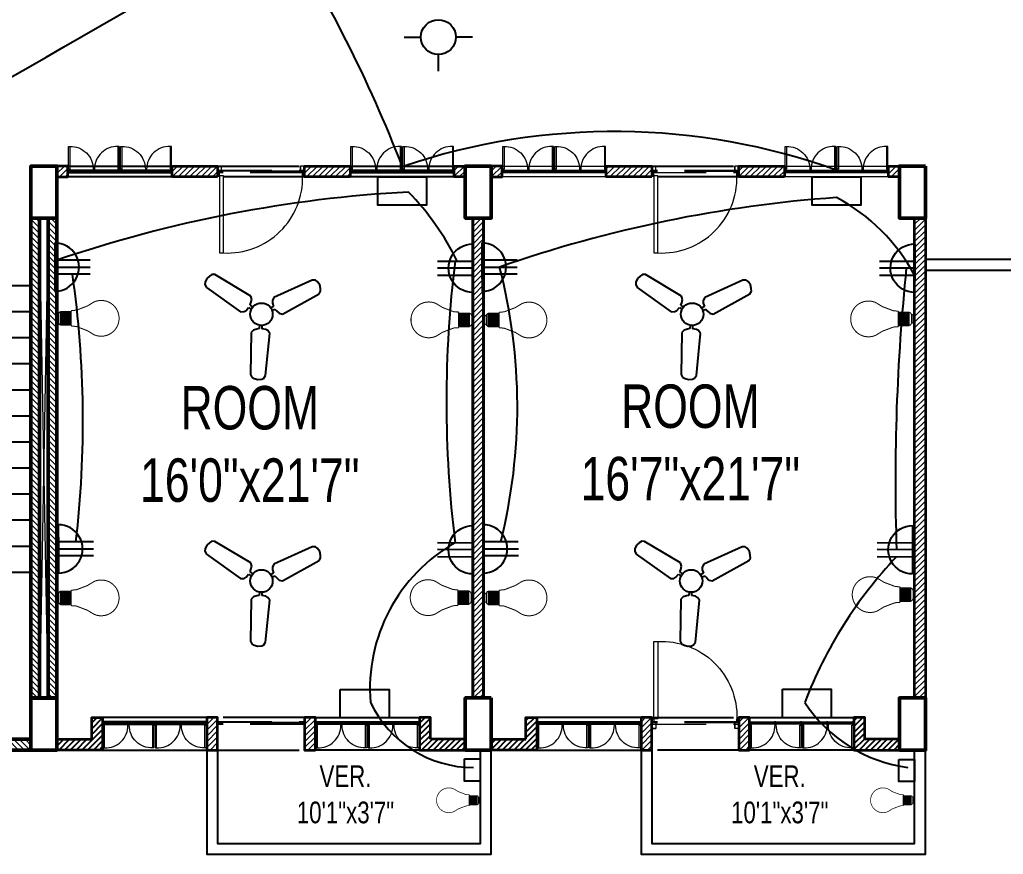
# Model space of a CAD drawing. Extents: x 288 to 4186, y -162 to 1891.
# Drawn here: x 820.9 to 1274, y 110 to 494.4 of the extents above; entities that cross this region are included whole.
import ezdxf

# ---------------------------------------------------------------- set-up
doc = ezdxf.new("R2010")
doc.units = 0
doc.header["$LTSCALE"] = 10
doc.linetypes.add('DASHED2', pattern=[0.375, 0.25, -0.125])
for name, color, linetype, lineweight in [('A-TEXT', 7, 'Continuous', 5), ('ar-DOOR-WOOD', 44, 'Continuous', 0), ('illustr-TOILET FIXTURE', 171, 'Continuous', 0), ('Main Wall', 250, 'Continuous', 13), ('WALL_SEC_', 170, 'Continuous', 25), ('window', 160, 'Continuous', 9)]:
    doc.layers.add(name, color=color, linetype=linetype, lineweight=lineweight)
doc.layers.add('BOX', color=7, linetype='Continuous')
doc.layers.add('conduit', color=160, linetype='Continuous')
doc.layers.add('hatch brick', color=32, linetype='Continuous', lineweight=0, transparency=0.4)
doc.styles.add('SIMPLE', font='romantic.ttf')
pattern_1 = [(45, (0, 0), (-1.325825, 1.325825), [])]
pattern_2 = [(45, (-53497.0333, -18529.9185), (-1.325825215, 1.325825215), [])]
pattern_3 = [(45, (-53566.0333, -18531.9185), (-1.325825215, 1.325825215), [])]
pattern_4 = [(45, (-53580.5333, -18531.9185), (-1.325825215, 1.325825215), [])]
pattern_5 = [(45, (-53564.822, -18531.9185), (-1.325825215, 1.325825215), [])]
pattern_6 = [(45, (-53571.0333, -18783.9185), (-1.325825215, 1.325825215), [])]
pattern_7 = [(45, (-53452.0333, -18529.9185), (-1.325825215, 1.325825215), [])]

# ---------------------------------------------------------------- blocks, each defined once
blk = doc.blocks.new('DOOR_45')
at = {"layer": 'ar-DOOR-WOOD'}
for p, q in [((-10968.75, 15427.44), (-10963.75, 15427.44)), ((-10968.75, 15427.44), (-10968.75, 15426.44)), ((-10963.75, 15427.44), (-10963.75, 15425.44)), ((-11008.75, 15426.44), (-11008.75, 15424.44)), ((-10968.75, 15426.44), (-11008.75, 15426.44)), ((-11008.75, 15424.44), (-10968.75, 15424.44)), ((-10968.75, 15424.44), (-10968.75, 15426.44)), ((-10968.75, 15426.44), (-10966.75, 15426.44)), ((-10966.75, 15426.44), (-10966.75, 15425.44)), ((-10966.75, 15425.44), (-10963.75, 15425.44)), ((-10968.75, 15382.44), (-10968.75, 15383.44)), ((-10968.75, 15383.44), (-10966.75, 15383.44)), ((-10968.75, 15382.44), (-10963.75, 15382.44)), ((-10966.75, 15384.44), (-10963.75, 15384.44)), ((-10966.75, 15383.44), (-10966.75, 15384.44)), ((-10963.75, 15382.44), (-10963.75, 15384.44))]:
    blk.add_line(p, q, dxfattribs=at)
for points in [[(-10963.75, 15427.44), (-10968.75, 15427.44), (-10968.75, 15426.44), (-10966.75, 15426.44), (-10966.75, 15425.44), (-10963.75, 15425.44)], [(-10968.75, 15426.44), (-11008.75, 15426.44), (-11008.75, 15424.44), (-10968.75, 15424.44)], [(-10968.75, 15383.44), (-10968.75, 15382.44), (-10963.75, 15382.44), (-10963.75, 15384.44), (-10966.75, 15384.44), (-10966.75, 15383.44)]]:
    blk.add_lwpolyline(points, close=True, dxfattribs=at)
blk.add_arc((-10969.89, 15422.35), 38.92, 176.9083, 271.677, dxfattribs=at)
blk = doc.blocks.new('T-FIX-027')
at = {"layer": 'illustr-TOILET FIXTURE'}
for p, q in [((-11843.84, 14568.89), (-11843.84, 14557.43)), ((-11843.84, 14568.89), (-11843.84, 14557.43)), ((-11843.84, 14568.89), (-11819.84, 14568.89)), ((-11843.84, 14568.89), (-11819.84, 14568.89)), ((-11819.84, 14568.89), (-11819.84, 14557.43)), ((-11819.84, 14568.89), (-11819.84, 14557.43))]:
    blk.add_line(p, q, dxfattribs=at)
for centre, radius in [((-11831.91, 14568.32), 0.508), ((-11831.91, 14568.32), 0.508), ((-11831.91, 14563.34), 0.762), ((-11831.91, 14563.34), 0.762)]:
    blk.add_circle(centre, radius, dxfattribs=at)
blk.add_ellipse((-11831.84, 14559.64), major_axis=(-10.93, 0), ratio=0.480383, dxfattribs=at)
blk.add_ellipse((-11831.84, 14559.64), major_axis=(-10.93, 0), ratio=0.480383, dxfattribs=at)
blk.add_ellipse((-11831.84, 14558.89), major_axis=(-12.37, 0), ratio=0.48498, start_param=6.528919, end_param=9.179045, dxfattribs=at)
blk.add_ellipse((-11831.84, 14558.89), major_axis=(-12.37, 0), ratio=0.48498, start_param=6.528919, end_param=9.179045, dxfattribs=at)
blk = doc.blocks.new('stair final')
for points in [[(82, 124), (82, -90), (-70, -90), (-70, 124)], [(-37.5, 124), (-37.5, -49), (49.5, -49), (49.5, 122.75)], [(17, 100), (49.5, 124), (82, 100)], [(24.2, 100), (49.5, 124)], [(49.5, 124), (75, 100)], [(82, -8), (82, -90)]]:
    blk.add_lwpolyline(points)
blk.add_lwpolyline([(-5, 126), (17, 126), (17, -10), (-5, -10)], close=True)
blk.add_circle((-37.5, 124), 2.49)
at = {"layer": 'BOX', "ltscale": 2000}
for p, q in [((-5, 124), (-70, 124)), ((-5, 112), (-70, 112)), ((-5, 100), (-70, 100)), ((-5, 88), (-70, 88)), ((-5, 76), (-70, 76)), ((-5, 64), (-70, 64)), ((-5, 52), (-70, 52)), ((-5, 40), (-70, 40)), ((-5, 28), (-70, 28)), ((-5, 16), (-70, 16)), ((-5, 4), (-70, 4)), ((-5, -8), (-70, -8)), ((0, -8), (-3, -8)), ((15, -8), (12, -8))]:
    blk.add_line(p, q, dxfattribs=at)
at = {"layer": 'BOX', "linetype": 'DASHED2', "ltscale": 20}
for p, q in [((82, 124), (17, 124)), ((82, 112), (17, 112)), ((82, 100), (17, 100)), ((82, 88), (17, 88)), ((82, 76), (17, 76)), ((82, 64), (17, 64)), ((82, 52), (17, 52)), ((82, 40), (17, 40)), ((82, 28), (17, 28)), ((82, 16), (17, 16)), ((82, 4), (17, 4)), ((82, -8), (17, -8))]:
    blk.add_line(p, q, dxfattribs=at)
at = {"layer": 'BOX', "ltscale": 2000}
for points in [[(17, 124), (17, -10), (-5, -10), (-5, 124)], [(-3, 124), (15, 124)]]:
    blk.add_lwpolyline(points, dxfattribs=at)
blk.add_lwpolyline([(15, 124), (15, -8), (-3, -8), (-3, 124)], close=True, dxfattribs=at)
blk = doc.blocks.new('wc')
at = {"linetype": 'Continuous'}
for p, q in [((17795.02, 10409.39), (17795.02, 10412.39)), ((17796.16, 10413.89), (17808.33, 10413.89)), ((17809.55, 10412.39), (17809.55, 10409.39)), ((17808.24, 10407.89), (17796.16, 10407.89)), ((17806.43, 10407.89), (17798.79, 10407.89)), ((17795.14, 10404.89), (17795.14, 10395.33)), ((17809.43, 10395.33), (17809.43, 10404.89)), ((17802.29, 10388.83), (17802.29, 10388.83))]:
    blk.add_line(p, q, dxfattribs=at)
for centre, radius, start, end in [((17796.22, 10412.67), 1.22, 92.839, 193.0763), ((17808.28, 10412.6), 1.29, 350.3937, 88.0376), ((17796.22, 10409.11), 1.22, 166.9235, 267.161), ((17798.7, 10404.28), 3.61, 88.6213, 170.3077), ((17806.43, 10404.89), 3, 0, 90), ((17808.21, 10409.24), 1.35, 271.2066, 6.2687), ((17802.2, 10395.91), 7.08, 184.6705, 270.7333), ((17802.38, 10395.91), 7.08, 269.2667, 355.3295)]:
    blk.add_arc(centre, radius, start, end, dxfattribs=at)
blk = doc.blocks.new('nap')
at = {"linetype": 'Continuous'}
for p, q in [((17810.88, 10410.98), (17810.88, 10413.6)), ((17810.88, 10413.6), (17817, 10413.6)), ((17811.65, 10410.98), (17810.88, 10410.98)), ((17811.65, 10410.19), (17811.65, 10411.93)), ((17812.15, 10412.43), (17815.76, 10412.43)), ((17816.26, 10411.93), (17816.26, 10410.19)), ((17817, 10410.98), (17816.26, 10410.98)), ((17817, 10413.6), (17817, 10410.98)), ((17815.76, 10409.69), (17812.15, 10409.69))]:
    blk.add_line(p, q, dxfattribs=at)
for centre, start, end in [((17812.15, 10411.93), 90, 180), ((17812.15, 10410.19), 180, 270), ((17815.76, 10411.93), 0, 90), ((17815.76, 10410.19), 270, 0)]:
    blk.add_arc(centre, 0.5, start, end, dxfattribs=at)
blk = doc.blocks.new('toilet stair block final')
h = blk.add_hatch()
h.set_pattern_fill('ANSI31', color=256, scale=15)
h.set_pattern_definition([(45, (1.7069, -4.6996), (-1.325825, 1.325825), [])])
h.paths.add_polyline_path([(145.14, -46.57), (150.14, -44.75), (150.14, -64.82), (145.14, -64.82)])
at = {"layer": 'hatch brick'}
h = blk.add_hatch(dxfattribs=at)
h.set_pattern_fill('ANSI31', color=256, scale=15)
h.set_pattern_definition(pattern_1)
h.paths.add_polyline_path([(85.96, 283.35), (116.45, 199.41), (121.15, 201.12), (90.63, 285.05)])
h = blk.add_hatch(dxfattribs=at)
h.set_pattern_fill('ANSI31', color=256, scale=15)
h.set_pattern_definition(pattern_1)
edge = h.paths.add_edge_path()
edge.add_line((67.04, 218.27), (65.33, 222.97))
edge.add_line((65.33, 222.97), (0, 199.18))
edge.add_line((0, 199.18), (0, 180.18))
edge.add_line((0, 180.18), (-57, 180.18))
edge.add_line((-57, 180.18), (-57, 175.18))
edge.add_line((-57, 175.18), (5, 175.18))
edge.add_line((5, 175.18), (5, 195.68))
edge.add_line((5, 195.68), (67.04, 218.27))
h = blk.add_hatch(dxfattribs=at)
h.set_pattern_fill('ANSI31', color=256, scale=15)
h.set_pattern_definition(pattern_1)
h.paths.add_polyline_path([(-233, 175.18), (-233, -45.82), (-229, -45.82), (-229, 175.18)])
h = blk.add_hatch(dxfattribs=at)
h.set_pattern_fill('ANSI31', color=256, scale=15)
h.set_pattern_definition([(45, (7, 0), (-1.325825, 1.325825), [])])
h.paths.add_polyline_path([(-225, 175.18), (-225, -45.82), (-221, -45.82), (-221, 175.18)])
h = blk.add_hatch(dxfattribs=at)
h.set_pattern_fill('ANSI31', color=256, scale=15)
h.set_pattern_definition([(45, (164, 0), (-1.325825, 1.325825), [])])
h.paths.add_polyline_path([(-69, 175.18), (-69, -45.82), (-65, -45.82), (-65, 175.18)])
h = blk.add_hatch(dxfattribs=at)
h.set_pattern_fill('ANSI31', color=256, scale=15)
h.set_pattern_definition(pattern_1)
h.paths.add_polyline_path([(-61, 175.18), (-61, -45.82), (-57, -45.82), (-57, 175.18)])
h = blk.add_hatch(dxfattribs=at)
h.set_pattern_fill('ANSI31', color=256, scale=15)
h.set_pattern_definition([(45, (-1.4041, 77.1201), (-1.325825, 1.325825), [])])
h.paths.add_polyline_path([(131.46, 158.06), (72.72, 136.72), (71.01, 141.42), (129.75, 162.76)])
h = blk.add_hatch(dxfattribs=at)
h.set_pattern_fill('ANSI31', color=256, scale=15)
h.set_pattern_definition(pattern_1)
edge = h.paths.add_edge_path()
edge.add_line((28.72, 126.06), (33.42, 127.77))
edge.add_line((33.42, 127.77), (70.4, 25.94))
edge.add_line((70.4, 25.94), (70.4, -69.82))
edge.add_line((70.4, -69.82), (65.4, -69.82))
edge.add_line((65.4, -69.82), (65.4, 25.06))
edge.add_line((65.4, 25.06), (28.72, 126.06))
h = blk.add_hatch(dxfattribs=at)
h.set_pattern_fill('ANSI31', color=256, scale=15)
h.set_pattern_definition([(45, (-1.0627, 76.1802), (-1.325825, 1.325825), [])])
edge = h.paths.add_edge_path()
edge.add_line((94.28, 93.48), (88.13, 110.4))
edge.add_line((88.13, 110.4), (92.83, 112.11))
edge.add_line((92.83, 112.11), (97.27, 99.88))
edge.add_line((97.27, 99.88), (146.14, 117.64))
edge.add_line((146.14, 117.64), (147.85, 112.94))
edge.add_line((147.85, 112.94), (94.28, 93.48))
h = blk.add_hatch(dxfattribs=at)
h.set_pattern_fill('ANSI31', color=256, scale=15)
h.set_pattern_definition([(45, (-56625.152, -18759.7349), (-1.325825215, 1.325825215), [])])
edge = h.paths.add_edge_path()
edge.add_line((157.41, 86.62), (162.11, 88.33))
edge.add_line((162.11, 88.33), (168.94, 69.53))
edge.add_line((168.94, 69.53), (164.23, 67.82))
edge.add_line((164.23, 67.82), (157.4, 86.62))
h = blk.add_hatch(dxfattribs=at)
h.set_pattern_fill('ANSI31', color=256, scale=15)
h.set_pattern_definition(pattern_1)
h.paths.add_polyline_path([(0, 80), (0, 75), (-57, 75), (-57, 80)])
h = blk.add_hatch(dxfattribs=at)
h.set_pattern_fill('ANSI31', color=256, scale=15)
h.set_pattern_definition([(45, (15.3236, 31.0638), (-1.325825, 1.325825), [])])
edge = h.paths.add_edge_path()
edge.add_line((110.66, 48.37), (104.52, 65.29))
edge.add_line((104.52, 65.29), (109.22, 66.99))
edge.add_line((109.22, 66.99), (113.66, 54.77))
edge.add_line((113.66, 54.77), (162.52, 72.52))
edge.add_line((162.52, 72.52), (164.23, 67.82))
edge.add_line((164.23, 67.82), (110.66, 48.37))
h = blk.add_hatch(dxfattribs=at)
h.set_pattern_fill('ANSI31', color=256, scale=15)
h.set_pattern_definition(pattern_1)
h.paths.add_polyline_path([(0, 28), (-57, 28), (-57, 33), (-5, 33), (-5, 45), (0, 45), (0, 33), (17.4, 33), (17.4, 28)])
h = blk.add_hatch(dxfattribs=at)
h.set_pattern_fill('ANSI31', color=256, scale=15)
h.set_pattern_definition(pattern_1)
h.paths.add_polyline_path([(-45, -64.82), (-40, -64.82), (-40, 28), (-45, 28)])
h = blk.add_hatch(dxfattribs=at)
h.set_pattern_fill('ANSI31', color=256, scale=15)
h.set_pattern_definition([(45, (15.3236, 31.0638), (-1.325825, 1.325825), [])])
h.paths.add_polyline_path([(125.34, 7.95), (120.9, 20.17), (125.6, 21.88), (130.04, 9.66), (178.91, 27.41), (180.62, 22.71), (127.05, 3.25)])
h = blk.add_hatch(dxfattribs=at)
h.set_pattern_fill('ANSI31', color=256, scale=15)
h.set_pattern_definition([(45, (17.4023, 0), (-1.325825, 1.325825), [])])
h.paths.add_polyline_path([(-40, -14), (12.4, -14), (12.4, -2), (17.4, -2), (17.4, -19), (-40, -19)])
h = blk.add_hatch(dxfattribs=at)
h.set_pattern_fill('ANSI31', color=256, scale=15)
h.set_pattern_definition([(45, (33.4168, -18.7522), (-1.325825, 1.325825), [])])
h.paths.add_polyline_path([(143.44, -41.87), (137.29, -24.95), (141.99, -23.24), (148.14, -40.16), (197.01, -22.41), (198.72, -27.11), (145.14, -46.57)])
h = blk.add_hatch(dxfattribs=at)
h.set_pattern_fill('ANSI31', color=256, scale=15)
h.set_pattern_definition(pattern_1)
h.paths.add_polyline_path([(201.71, -20.7), (197.01, -22.41), (205.51, -45.81), (210.21, -44.1)])
h = blk.add_hatch(dxfattribs=at)
h.set_pattern_fill('ANSI31', color=256, scale=15)
h.set_pattern_definition(pattern_1)
h.paths.add_polyline_path([(12.4, -64.82), (0, -64.82), (-57, -64.82), (-57, -69.82), (17.4, -69.82), (17.4, -49), (12.4, -49)])
h = blk.add_hatch(dxfattribs=at)
h.set_pattern_fill('ANSI31', color=256, scale=15)
h.set_pattern_definition(pattern_1)
h.paths.add_polyline_path([(-193, -64.82), (-193, -54.82), (-198, -54.82), (-198, -64.82), (-221, -64.82), (-221, -69.82), (-193, -69.82)])
h = blk.add_hatch(dxfattribs=at)
h.set_pattern_fill('ANSI31', color=256, scale=15)
h.set_pattern_definition(pattern_1)
h.paths.add_polyline_path([(-97, -64.82), (-97, -69.82), (-69, -69.82), (-69, -64.82), (-92, -64.82), (-92, -54.82), (-97, -54.82)])
h = blk.add_hatch(dxfattribs=at)
h.set_pattern_fill('ANSI31', color=256, scale=15)
h.set_pattern_definition(pattern_1)
h.paths.add_polyline_path([(118.4, -54.82), (123.4, -54.82), (123.4, -64.82), (207.11, -64.82), (208.92, -69.82), (118.4, -69.82)])
for points in [[(-62, 367), (-62, 362), (57.4, 362), (85.96, 283.35)], [(90.63, 285.05), (60.9, 367), (-57, 367)], [(-229, 175.18), (-225, -45.82)], [(-229, -45.82), (-225, 175.18)], [(-65, -45.82), (-61, 175.18)], [(-65, 175.18), (-61, -45.82)], [(-57, 28), (-45, -64.82)], [(-57, -64.82), (-45, 28)], [(150.14, -64.82), (198.72, -27.11)], [(150.14, -44.75), (207.11, -64.82)]]:
    blk.add_lwpolyline(points)
at = {"color": 0, "lineweight": 50}
for points in [[(85.96, 283.35), (116.45, 199.41), (121.15, 201.12), (90.63, 285.05), (85.96, 283.35)], [(67.04, 218.27), (65.33, 222.97), (0, 199.18), (0, 180.18), (-57, 180.18), (-57, 175.18), (5, 175.18), (5, 195.68), (67.04, 218.27)], [(124.63, 176.85), (197.01, -22.41), (201.71, -20.7), (129.33, 178.56)], [(28.72, 126.06), (33.42, 127.77), (70.4, 25.94), (70.4, -69.82), (65.4, -69.82), (65.4, 25.06), (28.72, 126.06)], [(94.28, 93.48), (88.13, 110.4), (92.83, 112.11), (97.27, 99.88), (146.14, 117.64), (147.85, 112.94), (94.28, 93.48), (94.28, 93.48)], [(157.41, 86.62), (162.11, 88.33), (168.94, 69.53), (164.23, 67.82), (157.4, 86.62)], [(0, 80), (0, 75), (-57, 75), (-57, 80), (0, 80)], [(110.66, 48.37), (104.52, 65.29), (109.22, 66.99), (113.66, 54.77), (162.52, 72.52), (164.23, 67.82), (110.66, 48.37), (110.66, 48.37)], [(0, 28), (-57, 28), (-57, 33), (-5, 33), (-5, 45), (0, 45), (0, 33), (17.4, 33), (17.4, 28), (0, 28)], [(125.34, 7.95), (120.9, 20.17), (125.6, 21.88), (130.04, 9.66), (178.91, 27.41), (180.62, 22.71), (127.05, 3.25), (125.34, 7.95)], [(143.44, -41.87), (137.29, -24.95), (141.99, -23.24), (148.14, -40.16), (197.01, -22.41), (198.72, -27.11), (145.14, -46.57), (143.44, -41.87)], [(12.4, -64.82), (0, -64.82), (0, -64.82), (-57, -64.82), (-57, -69.82), (17.4, -69.82), (17.4, -69.82), (17.4, -49), (12.4, -49), (12.4, -64.82)]]:
    blk.add_lwpolyline(points, dxfattribs=at)
at = {"color": 1, "lineweight": 50}
for points in [[(129.33, 178.56), (121.14, 201.12), (111.74, 197.7), (119.93, 175.15)], [(218.32, -66.4), (210.21, -44.07), (200.81, -47.49), (208.92, -69.82)]]:
    blk.add_lwpolyline(points, close=True, dxfattribs=at)
blk.add_lwpolyline([(-57, 175.18), (-69, 175.18), (-69, 199.18), (-57, 199.18), (-57, 175.18)], dxfattribs=at)
at = {"color": 0, "lineweight": 50}
for points in [[(-61, 175.18), (-61, -45.82), (-57, -45.82), (-57, 175.18)], [(131.46, 158.06), (72.72, 136.72), (71.01, 141.42), (129.75, 162.76)], [(147.85, 112.94), (94.28, 93.48), (92.57, 98.18), (146.14, 117.64)], [(-45, -64.82), (-40, -64.82), (-40, 28), (-45, 28)], [(-40, -14), (12.4, -14), (12.4, -2), (17.4, -2), (17.4, -19), (-40, -19)], [(201.71, -20.7), (197.01, -22.41), (205.51, -45.81), (210.21, -44.1)], [(145.14, -46.57), (150.14, -44.75), (150.14, -64.82), (145.14, -64.82)], [(-193, -64.82), (-193, -54.82), (-198, -54.82), (-198, -64.82), (-221, -64.82), (-221, -69.82), (-193, -69.82)], [(-97, -64.82), (-97, -69.82), (-69, -69.82), (-69, -64.82), (-92, -64.82), (-92, -54.82), (-97, -54.82)], [(118.4, -54.82), (118.4, -54.82), (123.4, -54.82), (123.4, -64.82), (207.11, -64.82), (208.92, -69.82), (118.4, -69.82)]]:
    blk.add_lwpolyline(points, close=True, dxfattribs=at)
blk.add_lwpolyline([(-193, -69.82), (-97, -69.82), (-97, -54.82), (-193, -54.82)], close=True)
at = {"layer": 'BOX', "ltscale": 2000}
for p, q in [((0, 199.18), (-57, 199.18)), ((-57, 175.18), (-57, 80.18)), ((-35, 175.18), (-35, 80.18))]:
    blk.add_line(p, q, dxfattribs=at)
for points in [[(65.4, -69.82), (17.4, -69.82), (17.4, -54.82), (65.4, -54.82)], [(118.4, -69.82), (70.4, -69.82), (70.4, -54.82), (118.4, -54.82)]]:
    blk.add_lwpolyline(points, close=True, dxfattribs=at)
at = {"layer": 'Main Wall', "color": 1, "lineweight": 50}
for points in [[(-233, 175.18), (-221, 175.18), (-221, 199.18), (-233, 199.18), (-233, 175.18)], [(-233, -69.82), (-221, -69.82), (-221, -45.82), (-233, -45.82), (-233, -69.82)], [(-69, -69.82), (-57, -69.82), (-57, -45.82), (-69, -45.82), (-69, -69.82)]]:
    blk.add_lwpolyline(points, dxfattribs=at)
at = {"layer": 'Main Wall', "color": 0, "lineweight": 50}
for points in [[(-233, 175.18), (-233, -45.82), (-229, -45.82), (-229, 175.18)], [(-225, 175.18), (-225, -45.82), (-221, -45.82), (-221, 175.18)], [(-69, 175.18), (-69, -45.82), (-65, -45.82), (-65, 175.18)]]:
    blk.add_lwpolyline(points, close=True, dxfattribs=at)
at = {"layer": 'window', "ltscale": 2000}
for points in [[(158.82, 87.14), (126.05, 177.37)], [(159.76, 87.48), (126.98, 177.71)], [(160.7, 87.82), (127.92, 178.05)], [(198.42, -21.9), (165.65, 68.34)], [(199.36, -21.55), (166.59, 68.68)], [(200.3, -21.21), (167.53, 69.02)]]:
    blk.add_lwpolyline(points, dxfattribs=at)
at = {"extrusion": (0, 0, -1)}
for p, xscale, yscale, zscale, rotation in [((16117.31, 4701.45), 0.8888892124533201, 0.8888892124533201, -0.8888892124533201, 69.99006771556789), ((3281.08, -12023.71), 0.6666666666666669, 0.6666666666666669, -0.6666666666666669, 340.0389565718659), ((3264.7, -12068.82), 0.6666666666666669, 0.6666666666666669, -0.6666666666666669, 340.0389565718659), ((3248.31, -12113.94), 0.6666666666666669, 0.6666666666666669, -0.6666666666666669, 340.0389565718659), ((3231.93, -12159.05), 0.6666666666666669, 0.6666666666666669, -0.6666666666666669, 340.0389565718659)]:
    blk.add_blockref('DOOR_45', p, dxfattribs=dict(at, xscale=xscale, yscale=yscale, zscale=zscale, rotation=rotation))
blk.add_blockref('stair final', (-151, 20.18))
at = {"extrusion": (0, 0, -1), "zscale": -1, "rotation": 160.0389565718658}
for name, p in [('wc', (20158.79, 3822.37)), ('nap', (20157.38, 3822.57)), ('wc', (20142.41, 3777.25)), ('nap', (20141, 3777.46)), ('wc', (20126.36, 3733.08)), ('nap', (20124.95, 3733.28)), ('wc', (20108.27, 3683.26)), ('nap', (20106.86, 3683.46))]:
    blk.add_blockref(name, p, dxfattribs=at)
at = {"xscale": 0.666666606798147, "yscale": 0.666666606798147, "zscale": 0.666666606798147}
for p in [(7309.17, -10209.96), (7326.57, -10256.96), (7326.57, -10303.96)]:
    blk.add_blockref('DOOR_45', p, dxfattribs=at)
at = {"layer": 'illustr-TOILET FIXTURE', "extrusion": (0, 0, -1), "zscale": -1, "rotation": 270}
for p in [(-14516.54, -11677.4), (-14516.54, -11705.92), (-14516.54, -11734.81)]:
    blk.add_blockref('T-FIX-027', p, dxfattribs=at)
at = {"layer": 'Main Wall', "xscale": 0.888888888888914, "yscale": 0.888888888888914, "zscale": 0.888888888888914, "rotation": 109.9621850072985}
blk.add_blockref('DOOR_45', (9595.65, 13969.5), dxfattribs=at)
blk = doc.blocks.new('DOOR_40')
at = {"layer": 'ar-DOOR-WOOD'}
for p, q in [((-11029.1, 15421.4), (-11064.1, 15421.4)), ((-11064.1, 15421.4), (-11064.1, 15419.4)), ((-11064.1, 15419.4), (-11029.1, 15419.4)), ((-11029.1, 15422.4), (-11024.1, 15422.4)), ((-11029.1, 15422.4), (-11029.1, 15421.4)), ((-11029.1, 15419.4), (-11029.1, 15421.4)), ((-11029.1, 15421.4), (-11027.1, 15421.4)), ((-11027.1, 15421.4), (-11027.1, 15420.4)), ((-11027.1, 15420.4), (-11024.1, 15420.4)), ((-11024.1, 15422.4), (-11024.1, 15420.4)), ((-11029.1, 15383.4), (-11027.1, 15383.4)), ((-11029.1, 15382.4), (-11029.1, 15383.4)), ((-11029.1, 15382.4), (-11024.1, 15382.4)), ((-11027.1, 15383.4), (-11027.1, 15384.4)), ((-11027.1, 15384.4), (-11024.1, 15384.4)), ((-11024.1, 15382.4), (-11024.1, 15384.4))]:
    blk.add_line(p, q, dxfattribs=at)
blk.add_arc((-11029.4, 15418.2), 34.8, 178.03, 270.3561, dxfattribs=at)
blk = doc.blocks.new('LED')
for p, q in [((-11.6, -7.7), (11.7, -7.7)), ((-11.6, -11), (11.7, -9.6)), ((-11.6, -13.3), (11.7, -11.8)), ((-11.5, -15.5), (11.8, -14.1)), ((-11.3, -17.8), (11.9, -16.3)), ((-12.1, -25.6), (11.9, -25.6)), ((-11.2, -20), (12.1, -18.6)), ((-11.2, -22.2), (12.1, -20.8)), ((-11.2, -24.5), (12.1, -23.1))]:
    blk.add_line(p, q)
at = {"lineweight": 9}
blk.add_line((7.8, -3.1), (-7.8, -3.1), dxfattribs=at)
for points, const_width in [([(5.3, 0), (5.4, 0), (5.7, 0), (6.1, -0.1), (6.6, -0.3), (7, -0.6), (7.2, -0.9), (7.4, -1.2), (7.5, -1.5), (7.7, -2), (7.7, -2.5), (7.8, -3.1), (7.7, -2.5), (7.7, -2), (7.5, -1.5), (7.4, -1.2), (7.2, -0.9), (7, -0.6), (6.6, -0.3), (6.1, -0.1), (5.7, 0), (5.4, 0), (5.3, 0), (-5.3, 0), (-5.4, 0), (-5.5, 0), (-5.8, 0), (-6.1, -0.1), (-6.4, -0.2), (-6.7, -0.5), (-7, -0.7), (-7.3, -1.1), (-7.6, -1.7), (-7.7, -2.3), (-7.8, -3.1), (-7.8, -3.1), (-7.9, -3.2), (-8.1, -3.2), (-8.3, -3.3), (-8.9, -3.6), (-9.6, -4.1), (-10.3, -4.7), (-11, -5.4), (-11.2, -5.9), (-11.4, -6.4), (-11.6, -7), (-11.6, -7.7), (-12.2, -7.7), (-12.1, -26)], 2), ([(-5.3, 0), (-5.4, 0), (-5.5, 0), (-5.8, 0), (-6.1, -0.1), (-6.4, -0.2), (-6.7, -0.5), (-7, -0.7), (-7.3, -1.1), (-7.6, -1.7), (-7.7, -2.3), (-7.8, -3.1)], 1), ([(11.9, -26.1), (11.9, -7.7), (11.7, -7.7), (11.6, -7), (11.4, -6.4), (11.2, -5.9), (11, -5.4), (10.3, -4.7), (9.6, -4.1), (8.9, -3.6), (8.3, -3.3), (7.9, -3.2), (7.8, -3.1), (7.8, -3.1)], 2), ([(-0.1, -111.1), (-0.2, -111.1), (-1, -111.1), (-1.8, -111.1), (-2.6, -111.1), (-3.4, -111), (-4.2, -110.9), (-5, -110.8), (-5.8, -110.6), (-6.6, -110.5), (-7.4, -110.3), (-8.1, -110.1), (-8.9, -109.9), (-9.6, -109.7), (-10.4, -109.5), (-11.1, -109.2), (-11.8, -108.9), (-12.5, -108.7), (-13.2, -108.3), (-13.9, -108), (-14.6, -107.7), (-15.3, -107.3), (-16, -106.9), (-16.6, -106.6), (-17.3, -106.2), (-17.9, -105.7), (-18.5, -105.3), (-19.2, -104.8), (-19.8, -104.4), (-20.4, -103.9), (-20.9, -103.4), (-21.5, -102.9), (-22.1, -102.4), (-22.6, -101.9), (-23.1, -101.3), (-23.7, -100.8), (-24.2, -100.2), (-24.6, -99.6), (-25.1, -99), (-25.6, -98.4), (-26, -97.8), (-26.5, -97.2), (-26.9, -96.5), (-27.3, -95.9), (-27.7, -95.2), (-28.1, -94.6), (-28.4, -93.9), (-28.8, -93.2), (-29.1, -92.5), (-29.4, -91.8), (-29.7, -91.1), (-30, -90.4), (-30.2, -89.6), (-30.5, -88.9), (-30.7, -88.1), (-30.9, -87.4), (-31.1, -86.6), (-31.2, -85.9), (-31.4, -85.1), (-31.5, -84.3), (-31.6, -83.5), (-31.7, -82.7), (-31.8, -81.9), (-31.8, -81.1), (-31.9, -80.3), (-31.9, -79.5), (-31.9, -78.2), (-31.8, -77), (-31.7, -75.8), (-31.5, -74.6), (-31.3, -73.4), (-31.1, -72.2), (-30.8, -71.1), (-30.4, -69.9), (-30, -68.8), (-29.6, -67.7), (-29.2, -66.6), (-22.1, -55), (-14.6, -35.3), (-14.1, -29.7), (-14.1, -27.1), (-12.1, -25.6)], 1.8), ([(-0.1, -111.1), (0, -111.1), (0.8, -111.1), (1.6, -111.1), (2.5, -111.1), (3.3, -111), (4, -110.9), (4.8, -110.8), (5.6, -110.6), (6.4, -110.5), (7.2, -110.3), (7.9, -110.1), (8.7, -109.9), (9.4, -109.7), (10.2, -109.5), (10.9, -109.2), (11.6, -108.9), (12.3, -108.7), (13, -108.3), (13.7, -108), (14.4, -107.7), (15.1, -107.3), (15.8, -106.9), (16.4, -106.6), (17.1, -106.2), (17.7, -105.7), (18.3, -105.3), (19, -104.8), (19.6, -104.4), (20.2, -103.9), (20.7, -103.4), (21.3, -102.9), (21.9, -102.4), (22.4, -101.9), (22.9, -101.3), (23.5, -100.8), (24, -100.2), (24.5, -99.6), (24.9, -99), (25.4, -98.4), (25.8, -97.8), (26.3, -97.2), (26.7, -96.5), (27.1, -95.9), (27.5, -95.2), (27.9, -94.6), (28.2, -93.9), (28.6, -93.2), (28.9, -92.5), (29.2, -91.8), (29.5, -91.1), (29.8, -90.4), (30, -89.6), (30.3, -88.9), (30.5, -88.1), (30.7, -87.4), (30.9, -86.6), (31, -85.9), (31.2, -85.1), (31.3, -84.3), (31.4, -83.5), (31.5, -82.7), (31.6, -81.9), (31.6, -81.1), (31.7, -80.3), (31.7, -79.5), (31.7, -78.2), (31.6, -77), (31.5, -75.8), (31.3, -74.6), (31.1, -73.4), (30.9, -72.2), (30.6, -71.1), (30.2, -69.9), (29.9, -68.8), (29.4, -67.7), (29, -66.6), (21.9, -55), (14.4, -35.3), (13.9, -29.7), (13.9, -27.1), (11.9, -25.6)], 1.8)]:
    blk.add_lwpolyline(points, dxfattribs=dict(const_width=const_width))
at = {"color": 7, "lineweight": 20}
blk.add_open_spline([(-9.8, -25.6), (-9.8, -25.6), (9.4, -25.6), (9.4, -25.6)], degree=3, dxfattribs=at)
blk = doc.blocks.new('6')
at = {"color": 7}
for p, q in [((3268.2, -2243.2), (3260.1, -2275.1)), ((3260.1, -2275.1), (3351.4, -2686.9)), ((3285.1, -2227.8), (3268.2, -2243.2)), ((3322, -2211.4), (3285.1, -2227.8)), ((3358.8, -2210.9), (3322, -2211.4)), ((3387.4, -2214.9), (3358.8, -2210.9)), ((3407.5, -2235.6), (3387.4, -2214.9)), ((3532.6, -2638.3), (3407.5, -2235.6)), ((3489.2, -2689.8), (3518.4, -2668.9)), ((3518.4, -2668.9), (3532.6, -2638.3)), ((3351.4, -2686.9), (3378.5, -2709.3)), ((3378.5, -2709.3), (3403, -2714.4)), ((3403, -2714.4), (3440.1, -2709.5)), ((3440.1, -2709.5), (3449.6, -2742.4)), ((3467.6, -2701.4), (3489.2, -2689.8)), ((3476.7, -2735.2), (3467.6, -2701.4)), ((3634.6, -2869.5), (3601.3, -2861.3)), ((3649, -2834.9), (3634.6, -2869.5)), ((3665.6, -2816.2), (3649, -2834.9)), ((3698.5, -2804), (3665.6, -2816.2)), ((4100.8, -2930.8), (3698.5, -2804)), ((3290.9, -2913.4), (3004.7, -3223.2)), ((3324.5, -2910.5), (3290.9, -2913.4)), ((3357.2, -2925.3), (3324.5, -2910.5)), ((3378, -2938.2), (3357.2, -2925.3)), ((3402.8, -2913.4), (3378, -2938.2)), ((3398.8, -2958), (3422.6, -2933.2)), ((3421.6, -2987.7), (3398.8, -2958)), ((3594.1, -2888.3), (3627.9, -2897.4)), ((3627.9, -2897.4), (3627.1, -2921.8)), ((3627.1, -2921.8), (3630.6, -2957.5)), ((3630.6, -2957.5), (3650, -2985.2)), ((4124.4, -2953.8), (4100.8, -2930.8)), ((4129.3, -2976.1), (4124.4, -2953.8)), ((3112.6, -3331), (3423.5, -3046)), ((3429.5, -3011.4), (3421.6, -2987.7)), ((3423.5, -3046), (3429.5, -3011.4)), ((3650, -2985.2), (4061.4, -3078.2)), ((4089.3, -3071.2), (4107, -3048.4)), ((4107, -3048.4), (4125, -3016.3)), ((4125, -3016.3), (4129.3, -2976.1)), ((4061.4, -3078.2), (4089.3, -3071.2)), ((3004.7, -3223.2), (2996.8, -3250.9)), ((2996.8, -3250.9), (3007.7, -3277.6)), ((3007.7, -3277.6), (3026.5, -3309.3)), ((3026.5, -3309.3), (3059.1, -3333)), ((3059.1, -3333), (3080.9, -3339.9)), ((3080.9, -3339.9), (3112.6, -3331))]:
    blk.add_line(p, q, dxfattribs=at)
blk.add_circle((3491.2, -2845.6), 113.2, dxfattribs=at)
blk = doc.blocks.new('3 pin')
at = {"layer": 'WALL_SEC_', "color": 3, "lineweight": 25}
for p, q in [((10035.5, 6358.5), (10035.5, 6351.5)), ((10045.69, 6353.52), (10035.5, 6353.52)), ((10035.5, 6351.5), (10035.5, 6344.5)), ((10035.5, 6351.5), (10045.69, 6351.5)), ((10045.69, 6349.48), (10035.5, 6349.48))]:
    blk.add_line(p, q, dxfattribs=at)
blk.add_arc((10035.5, 6351.5), 7, 270, 90, dxfattribs=at)

msp = doc.modelspace()

# ---------------------------------------------------------------- hatches: boundary and pattern name
h = msp.add_hatch()
h.set_pattern_fill('ANSI31', color=256, scale=15)
h.set_pattern_definition(pattern_3)
h.paths.add_polyline_path([(854.119, 163), (854.119, 173), (859.119, 173), (859.119, 158), (838.119, 158), (838.119, 163), (838.119, 163)])
h = msp.add_hatch()
h.set_pattern_fill('ANSI31', color=256, scale=15)
h.set_pattern_definition(pattern_3)
h.paths.add_polyline_path([(1010.119, 163), (1010.119, 173), (1005.119, 173), (1005.119, 158), (1026.119, 158), (1026.119, 163), (1026.119, 163)])
h = msp.add_hatch()
h.set_pattern_fill('ANSI31', color=256, scale=15)
h.set_pattern_definition(pattern_3)
h.paths.add_polyline_path([(1054.119, 163), (1054.119, 173), (1059.119, 173), (1059.119, 158), (1038.119, 158), (1038.119, 163), (1038.119, 163)])
h = msp.add_hatch()
h.set_pattern_fill('ANSI31', color=256, scale=15)
h.set_pattern_definition(pattern_3)
h.paths.add_polyline_path([(1210.119, 163), (1210.119, 173), (1205.119, 173), (1205.119, 158), (1226.119, 158), (1226.119, 163), (1226.119, 163)])
at = {"layer": 'hatch brick'}
h = msp.add_hatch(dxfattribs=at)
h.set_pattern_fill('ANSI31', color=256, scale=15)
h.set_pattern_definition(pattern_4)
h.paths.add_polyline_path([(838.119, 422), (843.119, 422), (843.119, 427), (838.119, 427)])
h = msp.add_hatch(dxfattribs=at)
h.set_pattern_fill('ANSI31', color=256, scale=15)
h.set_pattern_definition(pattern_6)
h.paths.add_polyline_path([(912.119, 422), (891.119, 422), (891.119, 427), (912.119, 427)])
h = msp.add_hatch(dxfattribs=at)
h.set_pattern_fill('ANSI31', color=256, scale=15)
h.set_pattern_definition(pattern_5)
h.paths.add_polyline_path([(973.119, 422), (952.119, 422), (952.119, 427), (973.119, 427)])
h = msp.add_hatch(dxfattribs=at)
h.set_pattern_fill('ANSI31', color=256, scale=15)
h.set_pattern_definition(pattern_3)
h.paths.add_polyline_path([(1026.119, 422), (1021.119, 422), (1021.119, 427), (1026.119, 427)])
h = msp.add_hatch(dxfattribs=at)
h.set_pattern_fill('ANSI31', color=256, scale=15)
h.set_pattern_definition(pattern_4)
h.paths.add_polyline_path([(1038.119, 422), (1043.119, 422), (1043.119, 427), (1038.119, 427)])
h = msp.add_hatch(dxfattribs=at)
h.set_pattern_fill('ANSI31', color=256, scale=15)
h.set_pattern_definition(pattern_6)
h.paths.add_polyline_path([(1112.119, 422), (1091.119, 422), (1091.119, 427), (1112.119, 427)])
h = msp.add_hatch(dxfattribs=at)
h.set_pattern_fill('ANSI31', color=256, scale=15)
h.set_pattern_definition(pattern_5)
h.paths.add_polyline_path([(1173.119, 422), (1152.119, 422), (1152.119, 427), (1173.119, 427)])
h = msp.add_hatch(dxfattribs=at)
h.set_pattern_fill('ANSI31', color=256, scale=15)
h.set_pattern_definition(pattern_3)
h.paths.add_polyline_path([(1226.119, 422), (1221.119, 422), (1221.119, 427), (1226.119, 427)])
h = msp.add_hatch(dxfattribs=at)
h.set_pattern_fill('ANSI31', color=256, scale=15)
h.set_pattern_definition(pattern_3)
h.paths.add_polyline_path([(1029.619, 403), (1034.619, 403), (1034.619, 182), (1029.619, 182)])
h = msp.add_hatch(dxfattribs=at)
h.set_pattern_fill('ANSI31', color=256, scale=15)
h.set_pattern_definition(pattern_3)
h.paths.add_polyline_path([(1034.619, 403), (1029.619, 403), (1029.619, 182), (1034.619, 182)])
h = msp.add_hatch(dxfattribs=at)
h.set_pattern_fill('ANSI31', color=256, scale=15)
h.set_pattern_definition([(45, (-53562.5333, -18531.9185), (-1.325825215, 1.325825215), [])])
h.paths.add_polyline_path([(1233.119, 403), (1238.119, 403), (1238.119, 182), (1233.119, 182)])
h = msp.add_hatch(dxfattribs=at)
h.set_pattern_fill('ANSI31', color=256, scale=15)
h.set_pattern_definition(pattern_2)
h.paths.add_polyline_path([(912.119, 158), (912.119, 173), (912.119, 173), (907.119, 173), (907.119, 158)])
h = msp.add_hatch(dxfattribs=at)
h.set_pattern_fill('ANSI31', color=256, scale=15)
h.set_pattern_definition(pattern_7)
h.paths.add_polyline_path([(957.119, 158), (957.119, 173), (957.119, 173), (952.119, 173), (952.119, 158)])
h = msp.add_hatch(dxfattribs=at)
h.set_pattern_fill('ANSI31', color=256, scale=15)
h.set_pattern_definition(pattern_2)
h.paths.add_polyline_path([(1112.119, 158), (1112.119, 173), (1112.119, 173), (1107.119, 173), (1107.119, 158)])
h = msp.add_hatch(dxfattribs=at)
h.set_pattern_fill('ANSI31', color=256, scale=15)
h.set_pattern_definition(pattern_7)
h.paths.add_polyline_path([(1157.119, 158), (1157.119, 173), (1157.119, 173), (1152.119, 173), (1152.119, 158)])

# ---------------------------------------------------------------- linework, layer by layer
at = {"color": 30, "true_color": 0xf8991e}
for p, q in [((998.036, 486.379), (1005.724, 486.379)), ((1029.479, 486.379), (1021.792, 486.379)), ((1013.758, 470.657), (1013.758, 478.345))]:
    msp.add_line(p, q, dxfattribs=at)
at = {"color": 1, "lineweight": 50}
for points in [[(838.119, 427), (826.119, 427), (826.119, 403), (838.119, 403), (838.119, 427)], [(1038.119, 427), (1026.119, 427), (1026.119, 403), (1038.119, 403), (1038.119, 427)], [(838.119, 182), (826.119, 182), (826.119, 158), (838.119, 158), (838.119, 182)], [(1038.119, 182), (1026.119, 182), (1026.119, 158), (1038.119, 158), (1038.119, 182)]]:
    msp.add_lwpolyline(points, dxfattribs=at)
at = {"lineweight": 35}
for points in [[(838.119, 422), (843.119, 422), (843.119, 427), (838.119, 427)], [(973.119, 422), (952.119, 422), (952.119, 427), (973.119, 427)], [(1026.119, 422), (1021.119, 422), (1021.119, 427), (1026.119, 427)], [(912.119, 158), (912.119, 173), (912.119, 173), (912.119, 173), (907.119, 173), (907.119, 158)], [(957.119, 158), (957.119, 173), (957.119, 173), (957.119, 173), (952.119, 173), (952.119, 158)]]:
    msp.add_lwpolyline(points, close=True, dxfattribs=at)
for points in [[(843.119, 427), (891.119, 427), (891.119, 422), (843.119, 422)], [(973.119, 427), (1021.119, 427), (1021.119, 422), (973.119, 422)], [(1238.119, 379), (1426.119, 379), (1426.119, 384), (1238.119, 384)], [(859.119, 158), (907.119, 158), (907.119, 173), (859.119, 173)], [(1005.119, 158), (957.119, 158), (957.119, 173), (1005.119, 173)], [(1059.119, 158), (1107.119, 158), (1107.119, 173), (1059.119, 173)], [(1205.119, 158), (1157.119, 158), (1157.119, 173), (1205.119, 173)]]:
    msp.add_lwpolyline(points, close=True)
for points in [[(912.119, 422), (912.119, 422), (891.119, 422), (891.119, 427), (912.119, 427), (912.119, 422)], [(854.119, 163), (854.119, 173), (859.119, 173), (859.119, 158), (838.119, 158), (838.119, 163), (838.119, 163), (838.119, 163), (854.119, 163)], [(1010.119, 163), (1010.119, 173), (1005.119, 173), (1005.119, 158), (1026.119, 158), (1026.119, 163), (1026.119, 163), (1026.119, 163), (1010.119, 163)]]:
    msp.add_lwpolyline(points, dxfattribs=at)
at = {"linetype": 'DASHED2', "ltscale": 15}
for points in [[(912.119, 427), (952.119, 427), (952.119, 422), (912.119, 422)], [(1112.119, 427), (1152.119, 427), (1152.119, 422), (1112.119, 422)], [(912.119, 158), (952.119, 158), (952.119, 173), (912.119, 173)], [(1112.119, 173), (1152.119, 173), (1152.119, 158), (1112.119, 158)]]:
    msp.add_lwpolyline(points, close=True, dxfattribs=at)
at = {"color": 150}
for points in [[(843.119, 424), (890.519, 424), (890.519, 425), (843.119, 425)], [(843.119, 424), (890.519, 424), (890.519, 424.5), (843.119, 424.5)], [(973.719, 424), (1020.519, 424), (1020.519, 425), (973.719, 425)], [(973.719, 424), (1020.519, 424), (1020.519, 424.5), (973.719, 424.5)], [(907.119, 171), (859.719, 171), (859.719, 170), (907.119, 170)], [(907.119, 171), (859.719, 171), (859.719, 170.5), (907.119, 170.5)], [(957.119, 171), (1004.519, 171), (1004.519, 170), (957.119, 170)], [(957.119, 171), (1004.519, 171), (1004.519, 170.5), (957.119, 170.5)]]:
    msp.add_lwpolyline(points, close=True, dxfattribs=at)
at = {"color": 150, "linetype": 'DASHED2', "ltscale": 10}
for points in [[(912.119, 425), (952.119, 425), (952.119, 424), (912.119, 424)], [(912.119, 425), (952.119, 425), (952.119, 424.5), (912.119, 424.5)], [(912.119, 171), (952.119, 171), (952.119, 170), (912.119, 170)], [(912.119, 171), (952.119, 171), (952.119, 170.5), (912.119, 170.5)]]:
    msp.add_lwpolyline(points, close=True, dxfattribs=at)
at = {"color": 116, "true_color": 0x136734}
for points in [[(985.865, 422), (1008.372, 422), (1008.372, 408.917), (985.865, 408.917)], [(1185.865, 422), (1208.372, 422), (1208.372, 408.917), (1185.865, 408.917)], [(968.615, 185.95), (991.122, 185.95), (991.122, 172.866), (968.615, 172.866)], [(1172.184, 186.001), (1194.692, 186.001), (1194.692, 172.918), (1172.184, 172.918)], [(1025.813, 153.923), (1033.046, 153.923), (1033.046, 143.723), (1025.813, 143.723)], [(1225.806, 153.706), (1233.038, 153.706), (1233.038, 143.505), (1225.806, 143.505)]]:
    msp.add_lwpolyline(points, close=True, dxfattribs=at)
for points in [[(907.119, 158), (907.119, 110), (1038.119, 110), (1038.119, 158)], [(912.119, 158), (912.119, 115), (1033.119, 115), (1033.119, 158)], [(1107.119, 158), (1107.119, 110), (1238.119, 110), (1238.119, 158)], [(1112.119, 158), (1112.119, 115), (1233.119, 115), (1233.119, 158)]]:
    msp.add_lwpolyline(points)
at = {"color": 30, "true_color": 0xf8991e}
msp.add_circle((1013.758, 486.379), 8.034, dxfattribs=at)
at = {"layer": 'conduit'}
for centre, radius, start, end in [((-1639.152, 4803.4), 4982.831, 297.660777, 301.171918), ((391.885, 192.006), 649.254, 21.219726, 32.411179), ((1094.847, 139.713), 303.166, 70.22458, 108.6261), ((1031.903, -183.324), 599.174, 93.052196, 108.869871), ((911.193, 328.286), 124.121, 26.26431, 44.31688), ((1239.878, -186.25), 600.275, 94.084807, 109.250468), ((1156.238, 335.339), 87.321, 28.31758, 62.08467), ((1546.047, 318.362), 528.563, 172.95265, 187.04735), ((368.008, 309.435), 482.059, 353.38385, 8.08704), ((793.566, 316.177), 256.586, 345.95185, 14.50932), ((2183.028, 281.837), 958.788, 174.124496, 181.884972), ((1059.494, 186.267), 77.248, 119.48104, 184.65327), ((1374.979, 105.635), 206.345, 136.72384, 158.8759), ((1029.915, 202.469), 52.469, 205.35572, 270.09299), ((1238.724, 216.417), 66.988, 212.93173, 262.51698)]:
    msp.add_arc(centre, radius, start, end, dxfattribs=at)
at = {"layer": 'Main Wall', "color": 1, "lineweight": 50}
for points in [[(1038.119, 427), (1026.119, 427), (1026.119, 403), (1038.119, 403), (1038.119, 427)], [(1238.119, 427), (1226.119, 427), (1226.119, 403), (1238.119, 403), (1238.119, 427)], [(1038.119, 182), (1026.119, 182), (1026.119, 158), (1038.119, 158), (1038.119, 182)], [(1238.119, 182), (1226.119, 182), (1226.119, 158), (1238.119, 158), (1238.119, 182)]]:
    msp.add_lwpolyline(points, dxfattribs=at)
at = {"layer": 'Main Wall', "lineweight": 35}
for points in [[(1038.119, 422), (1043.119, 422), (1043.119, 427), (1038.119, 427)], [(1173.119, 422), (1152.119, 422), (1152.119, 427), (1173.119, 427)], [(1226.119, 422), (1221.119, 422), (1221.119, 427), (1226.119, 427)], [(1029.619, 403), (1034.619, 403), (1034.619, 182), (1029.619, 182)], [(1034.619, 403), (1029.619, 403), (1029.619, 182), (1034.619, 182)], [(1233.119, 403), (1238.119, 403), (1238.119, 182), (1233.119, 182)], [(1112.119, 158), (1112.119, 173), (1112.119, 173), (1112.119, 173), (1107.119, 173), (1107.119, 158)], [(1157.119, 158), (1157.119, 173), (1157.119, 173), (1157.119, 173), (1152.119, 173), (1152.119, 158)]]:
    msp.add_lwpolyline(points, close=True, dxfattribs=at)
at = {"layer": 'Main Wall'}
for points in [[(1043.119, 427), (1091.119, 427), (1091.119, 422), (1043.119, 422)], [(1173.119, 427), (1221.119, 427), (1221.119, 422), (1173.119, 422)]]:
    msp.add_lwpolyline(points, close=True, dxfattribs=at)
at = {"layer": 'Main Wall', "lineweight": 35}
for points in [[(1112.119, 422), (1112.119, 422), (1091.119, 422), (1091.119, 427), (1112.119, 427), (1112.119, 422)], [(1054.119, 163), (1054.119, 173), (1059.119, 173), (1059.119, 158), (1038.119, 158), (1038.119, 163), (1038.119, 163), (1038.119, 163), (1054.119, 163)], [(1210.119, 163), (1210.119, 173), (1205.119, 173), (1205.119, 158), (1226.119, 158), (1226.119, 163), (1226.119, 163), (1226.119, 163), (1210.119, 163)]]:
    msp.add_lwpolyline(points, dxfattribs=at)
at = {"layer": 'Main Wall', "color": 150}
for points in [[(1043.119, 424), (1090.519, 424), (1090.519, 425), (1043.119, 425)], [(1043.119, 424), (1090.519, 424), (1090.519, 424.5), (1043.119, 424.5)], [(1173.719, 424), (1220.519, 424), (1220.519, 425), (1173.719, 425)], [(1173.719, 424), (1220.519, 424), (1220.519, 424.5), (1173.719, 424.5)], [(1107.119, 171), (1059.719, 171), (1059.719, 170), (1107.119, 170)], [(1107.119, 171), (1059.719, 171), (1059.719, 170.5), (1107.119, 170.5)], [(1157.119, 171), (1204.519, 171), (1204.519, 170), (1157.119, 170)], [(1157.119, 171), (1204.519, 171), (1204.519, 170.5), (1157.119, 170.5)]]:
    msp.add_lwpolyline(points, close=True, dxfattribs=at)
at = {"layer": 'Main Wall', "color": 150, "linetype": 'DASHED2', "ltscale": 10}
for points in [[(1112.119, 424), (1152.119, 424), (1152.119, 425), (1112.119, 425)], [(1112.119, 424), (1152.119, 424), (1152.119, 424.5), (1112.119, 424.5)], [(1112.119, 170), (1152.119, 170), (1152.119, 171), (1112.119, 171)], [(1112.119, 170), (1152.119, 170), (1152.119, 170.5), (1112.119, 170.5)]]:
    msp.add_lwpolyline(points, close=True, dxfattribs=at)

# ---------------------------------------------------------------- block references
at = {"color": 40, "true_color": 0xf8d731, "xscale": 0.04578869434389712, "yscale": 0.04578869434389712, "zscale": 0.04578869434389712, "rotation": 41.8550425353075}
for p in [(726.263, 349.111), (924.644, 349.111), (726.263, 226.279), (924.208, 226.279)]:
    msp.add_blockref('6', p, dxfattribs=at)
at = {"color": 1}
for p, xscale, yscale, zscale, rotation in [((837.917, 356.881), 0.2590482185936613, 0.2590482185936613, 0.2590482185936613, 90), ((1029.945, 356.178), -0.2590482185936613, 0.2590482185936613, 0.2590482185936613, 270), ((1034.931, 356.106), 0.2590482185936613, 0.2590482185936613, 0.2590482185936613, 90), ((1232.445, 356.614), -0.2590482185936613, 0.2590482185936613, 0.2590482185936613, 270), ((837.917, 228.13), 0.2590482185936613, 0.2590482185936613, 0.2590482185936613, 90), ((1029.619, 228.25), -0.2590482185936613, 0.2590482185936613, 0.2590482185936613, 269.9999999998945), ((1034.963, 228.13), 0.2590482185936613, 0.2590482185936613, 0.2590482185936613, 90), ((1233.186, 229.651), -0.2590482185936613, 0.2590482185936613, 0.2590482185936613, 269.9999999998945), ((1032.865, 134.921), -0.1793349189005943, 0.1793349189005943, 0.1793349189005943, 269.9999999998945), ((1232.756, 134.921), -0.1793349189005943, 0.1793349189005943, 0.1793349189005943, 269.9999999998945)]:
    msp.add_blockref('LED', p, dxfattribs=dict(at, xscale=xscale, yscale=yscale, zscale=zscale, rotation=rotation))
at = {"layer": 'Main Wall', "lineweight": 35, "xscale": -1}
msp.add_blockref('toilet stair block final', (605.119, 227.816), dxfattribs=at)
at = {"layer": 'Main Wall', "extrusion": (0, 0, -1)}
for name, p, xscale, yscale, zscale, rotation in [('DOOR_40', (-5469.852, -2883.24), 0.2999999999999546, 0.2999999999999546, -0.2999999999999545, 270), ('DOOR_40', (-5493.852, -2883.24), 0.2999999999999546, 0.2999999999999546, -0.2999999999999545, 270), ('DOOR_40', (-5599.852, -2883.24), 0.2999999999999546, 0.2999999999999546, -0.2999999999999545, 270), ('DOOR_40', (-5623.852, -2883.24), 0.2999999999999546, 0.2999999999999546, -0.2999999999999545, 270), ('DOOR_40', (-5669.852, -2883.24), 0.2999999999999546, 0.2999999999999546, -0.2999999999999546, 270), ('DOOR_40', (-5693.852, -2883.24), 0.2999999999999546, 0.2999999999999546, -0.2999999999999546, 270), ('DOOR_40', (-5799.852, -2883.24), 0.2999999999999546, 0.2999999999999546, -0.2999999999999546, 270), ('DOOR_40', (-5823.852, -2883.24), 0.2999999999999546, 0.2999999999999546, -0.2999999999999546, 270), ('DOOR_45', (-14825.403, -9577.555), 0.8888888888889142, 0.8888888888889142, -0.8888888888889142, 270), ('DOOR_40', (3743.615, 3478.24), 0.2999999999999545, 0.2999999999999545, -0.2999999999999545, 90), ('DOOR_40', (3719.615, 3478.24), 0.2999999999999545, 0.2999999999999545, -0.2999999999999545, 90), ('DOOR_40', (3645.615, 3478.24), 0.2999999999999545, 0.2999999999999545, -0.2999999999999545, 90), ('DOOR_40', (3621.615, 3478.24), 0.2999999999999545, 0.2999999999999545, -0.2999999999999545, 90), ('DOOR_40', (3543.615, 3478.24), 0.2999999999999545, 0.2999999999999545, -0.2999999999999545, 90), ('DOOR_40', (3519.615, 3478.24), 0.2999999999999545, 0.2999999999999545, -0.2999999999999545, 90), ('DOOR_40', (3445.615, 3478.24), 0.2999999999999545, 0.2999999999999545, -0.2999999999999545, 90), ('DOOR_40', (3421.615, 3478.24), 0.2999999999999545, 0.2999999999999545, -0.2999999999999545, 90)]:
    msp.add_blockref(name, p, dxfattribs=dict(at, xscale=xscale, yscale=yscale, zscale=zscale, rotation=rotation))
at = {"layer": 'Main Wall'}
for name, p, xscale, yscale, zscale, rotation in [('DOOR_40', (-3759.615, -2883.24), 0.2999999999999545, 0.2999999999999545, 0.2999999999999545, 270), ('DOOR_40', (-3735.615, -2883.24), 0.2999999999999545, 0.2999999999999545, 0.2999999999999545, 270), ('DOOR_40', (-3629.615, -2883.24), 0.2999999999999545, 0.2999999999999545, 0.2999999999999545, 270), ('DOOR_40', (-3605.615, -2883.24), 0.2999999999999545, 0.2999999999999545, 0.2999999999999545, 270), ('DOOR_40', (-3559.615, -2883.24), 0.2999999999999545, 0.2999999999999545, 0.2999999999999545, 270), ('DOOR_40', (-3535.615, -2883.24), 0.2999999999999545, 0.2999999999999545, 0.2999999999999545, 270), ('DOOR_40', (-3429.615, -2883.24), 0.2999999999999545, 0.2999999999999545, 0.2999999999999545, 270), ('DOOR_40', (-3405.615, -2883.24), 0.2999999999999545, 0.2999999999999545, 0.2999999999999545, 270), ('DOOR_45', (14625.403, 10172.555), 0.8888888888889142, 0.8888888888889142, 0.8888888888889142, 90), ('DOOR_45', (14825.403, 10172.555), 0.8888888888889142, 0.8888888888889142, 0.8888888888889142, 90), ('DOOR_40', (5485.852, 3478.24), 0.2999999999999545, 0.2999999999999545, 0.2999999999999545, 90), ('DOOR_40', (5509.852, 3478.24), 0.2999999999999545, 0.2999999999999545, 0.2999999999999545, 90), ('DOOR_40', (5583.852, 3478.24), 0.2999999999999545, 0.2999999999999545, 0.2999999999999545, 90), ('DOOR_40', (5607.852, 3478.24), 0.2999999999999545, 0.2999999999999545, 0.2999999999999545, 90), ('DOOR_40', (5685.852, 3478.24), 0.2999999999999545, 0.2999999999999545, 0.2999999999999545, 90), ('DOOR_40', (5709.852, 3478.24), 0.2999999999999545, 0.2999999999999545, 0.2999999999999545, 90), ('DOOR_40', (5783.852, 3478.24), 0.2999999999999545, 0.2999999999999545, 0.2999999999999545, 90), ('DOOR_40', (5807.852, 3478.24), 0.2999999999999545, 0.2999999999999545, 0.2999999999999545, 90)]:
    msp.add_blockref(name, p, dxfattribs=dict(at, xscale=xscale, yscale=yscale, zscale=zscale, rotation=rotation))
at = {"layer": 'WALL_SEC_', "color": 3, "lineweight": 18, "yscale": 1.593189739815701, "zscale": 1.593189739815701}
for p, xscale, rotation in [((-15116.23, -9793.933), 1.593189739815701, 0.1981071203228082), ((16982.959, -9794.394), -1.593189739815701, 359.8018928796772), ((-14919.524, -9793.933), 1.593189739815701, 0.1981071203228082), ((17186.493, -9794.394), -1.593189739815701, 359.8018928796772), ((-15114.624, -9923.711), 1.593189739815701, 0.1981071203228082), ((16982.959, -9924.092), -1.593189739815701, 359.8018928796772), ((-14919.004, -9923.711), 1.593189739815701, 0.1981071203228082), ((17185.497, -9924.092), -1.593189739815701, 359.8018928796772)]:
    msp.add_blockref('3 pin', p, dxfattribs=dict(at, xscale=xscale, rotation=rotation))

# ---------------------------------------------------------------- texts
at = {"layer": 'A-TEXT', "attachment_point": 9, "style": 'SIMPLE'}
for s, insert, char_height, width in [('\\pxqc;{\\fSwis721 LtCn BT|b0|i0|c0|p34;ROOM\\P16\'7"x21\'7"}', (1203.27, 272.769), 20, 146.91866), ('\\pxqc;{\\fSwis721 LtCn BT|b0|i0|c0|p34;ROOM\\P16\'0"x21\'7"}', (1000.373, 272.056), 20, 146.91866), ('\\pxqc;{\\fSwis721 LtCn BT|b0|i0|c0|p34;VER.\\P10\'1"x3\'7"}', (1007.724, 124.154), 10, 73.45933), ('\\pxqc;{\\fSwis721 LtCn BT|b0|i0|c0|p34;VER.\\P10\'1"x3\'7"}', (1207.724, 124.154), 10, 73.45933)]:
    msp.add_mtext(s, dxfattribs=dict(at, insert=insert, char_height=char_height, width=width))

doc.saveas('drawing.dxf')
